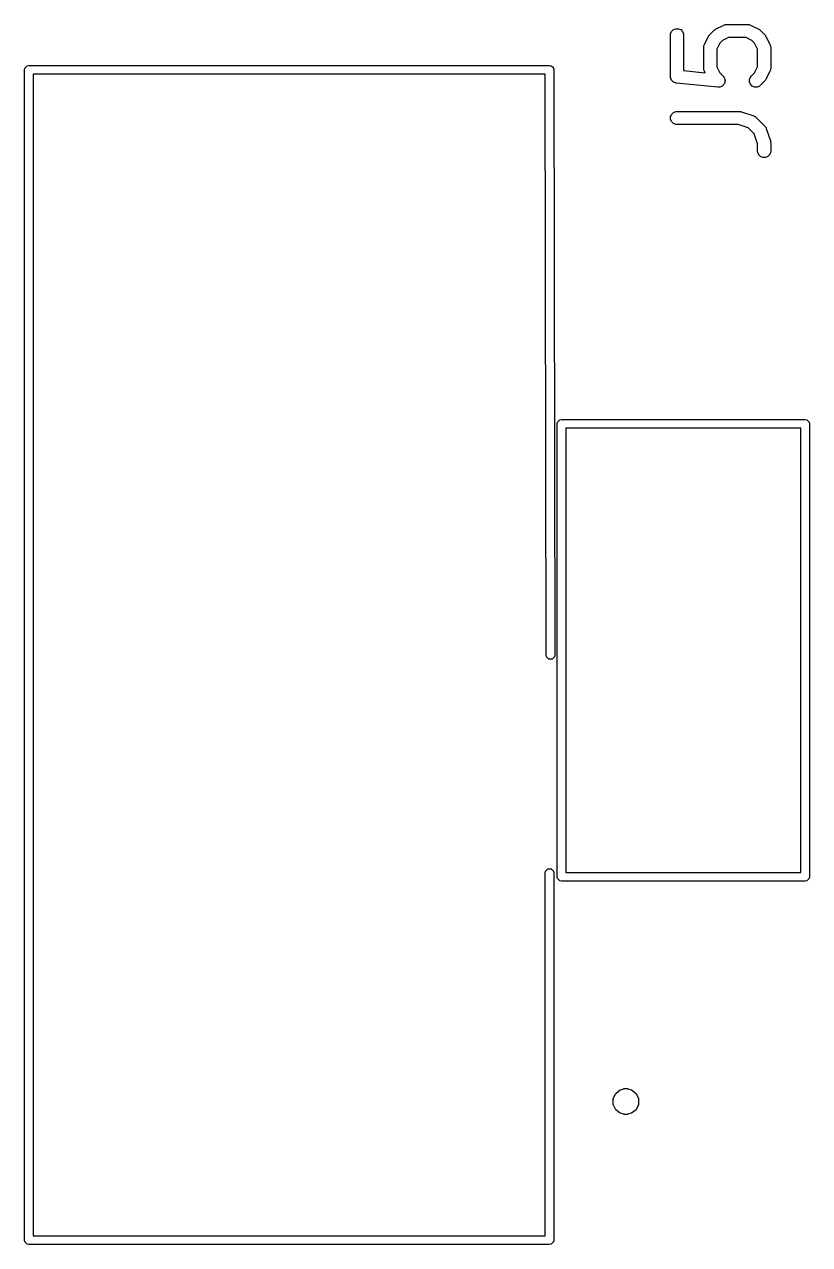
# Model space of a CAD drawing. Header units: inches. Extents: x 1.31 to 5.24, y -7.02 to -1.13.
# Drawn here: x 4.884 to 5.239, y -2.631 to -2.079 of the extents above; entities that cross this region are included whole.
import ezdxf

# ---------------------------------------------------------------- set-up
doc = ezdxf.new("R2010")
doc.units = ezdxf.units.IN
doc.header["$MEASUREMENT"] = 0
doc.layers.add('F.Silkscreen', color=41, linetype='CONTINUOUS', true_color=0xf2eda1)

msp = doc.modelspace()

# ---------------------------------------------------------------- linework, layer by layer
at = {"layer": 'F.Silkscreen', "linetype": 'CONTINUOUS'}
for p, q in [((5.19636, -2.08125), (5.20011, -2.07938)), ((5.20011, -2.07938), (5.20065, -2.07917)), ((5.20065, -2.07917), (5.20075, -2.07917)), ((5.20075, -2.07917), (5.20085, -2.07912)), ((5.20085, -2.07912), (5.20143, -2.07907)), ((5.20143, -2.07907), (5.2108, -2.07907)), ((5.2108, -2.07907), (5.21138, -2.07912)), ((5.21138, -2.07912), (5.21147, -2.07917)), ((5.21147, -2.07917), (5.21158, -2.07917)), ((5.21158, -2.07917), (5.21212, -2.07938)), ((5.21212, -2.07938), (5.21587, -2.08125)), ((5.17598, -2.0839), (5.17603, -2.08332)), ((5.17598, -2.10264), (5.17598, -2.0839)), ((5.17603, -2.08332), (5.17647, -2.08226)), ((5.17647, -2.08226), (5.17729, -2.08144)), ((5.17729, -2.08144), (5.17835, -2.081)), ((5.17835, -2.081), (5.17951, -2.081)), ((5.17951, -2.081), (5.18057, -2.08144)), ((5.18057, -2.08144), (5.18138, -2.08226)), ((5.18138, -2.08226), (5.18183, -2.08332)), ((5.18183, -2.08332), (5.18188, -2.0839)), ((5.18188, -2.0839), (5.18188, -2.09997)), ((5.19129, -2.0882), (5.19316, -2.08445)), ((5.19316, -2.08445), (5.19332, -2.0842)), ((5.19332, -2.0842), (5.19335, -2.08413)), ((5.19335, -2.08413), (5.19341, -2.08405)), ((5.19341, -2.08405), (5.19347, -2.08396)), ((5.19347, -2.08396), (5.19353, -2.08391)), ((5.19353, -2.08391), (5.19371, -2.08368)), ((5.19371, -2.08368), (5.19559, -2.08181)), ((5.19559, -2.08181), (5.19582, -2.08162)), ((5.19582, -2.08162), (5.19587, -2.08156)), ((5.19587, -2.08156), (5.19596, -2.08151)), ((5.19596, -2.08151), (5.19604, -2.08144)), ((5.19604, -2.08144), (5.19611, -2.08141)), ((5.19611, -2.08141), (5.19636, -2.08125)), ((5.20212, -2.08497), (5.19943, -2.08632)), ((5.2101, -2.08497), (5.20212, -2.08497)), ((5.2128, -2.08632), (5.2101, -2.08497)), ((5.21587, -2.08125), (5.21612, -2.08141)), ((5.21612, -2.08141), (5.21619, -2.08144)), ((5.21619, -2.08144), (5.21627, -2.08151)), ((5.21627, -2.08151), (5.21636, -2.08156)), ((5.21636, -2.08156), (5.21641, -2.08162)), ((5.21641, -2.08162), (5.21664, -2.08181)), ((5.21664, -2.08181), (5.21851, -2.08368)), ((5.21851, -2.08368), (5.2187, -2.08391)), ((5.2187, -2.08391), (5.21876, -2.08396)), ((5.21876, -2.08396), (5.21881, -2.08405)), ((5.21881, -2.08405), (5.21888, -2.08413)), ((5.21888, -2.08413), (5.21891, -2.0842)), ((5.21891, -2.0842), (5.21907, -2.08445)), ((5.21907, -2.08445), (5.22094, -2.0882)), ((5.19098, -2.08952), (5.19103, -2.08894)), ((5.19098, -2.09889), (5.19098, -2.08952)), ((5.19103, -2.08894), (5.19107, -2.08885)), ((5.19107, -2.08885), (5.19108, -2.08874)), ((5.19108, -2.08874), (5.19129, -2.0882)), ((5.19823, -2.08752), (5.19688, -2.09022)), ((5.19688, -2.09022), (5.19688, -2.0982)), ((5.19943, -2.08632), (5.19823, -2.08752)), ((5.214, -2.08752), (5.2128, -2.08632)), ((5.21535, -2.09022), (5.214, -2.08752)), ((5.21535, -2.0982), (5.21535, -2.09022)), ((5.22094, -2.0882), (5.22115, -2.08874)), ((5.22115, -2.08874), (5.22116, -2.08885)), ((5.22116, -2.08885), (5.2212, -2.08894)), ((5.2212, -2.08894), (5.22125, -2.08952)), ((5.22125, -2.08952), (5.22125, -2.09889)), ((4.88386, -2.09961), (4.88401, -2.09885)), ((4.88386, -2.62874), (4.88386, -2.09961)), ((4.88401, -2.09885), (4.88507, -2.09779)), ((4.88507, -2.09779), (4.88583, -2.09764)), ((4.88583, -2.09764), (5.12126, -2.09764)), ((5.11929, -2.10157), (4.8878, -2.10157)), ((4.8878, -2.10157), (4.8878, -2.62677)), ((5.11969, -2.36418), (5.11929, -2.10157)), ((5.12126, -2.09764), (5.12201, -2.09779)), ((5.12201, -2.09779), (5.12201, -2.09779)), ((5.12201, -2.09779), (5.12201, -2.09779)), ((5.12201, -2.09779), (5.12201, -2.09779)), ((5.12201, -2.09779), (5.12255, -2.09832)), ((5.12255, -2.09832), (5.12308, -2.09885)), ((5.12308, -2.09885), (5.12308, -2.09885)), ((5.12308, -2.09885), (5.12308, -2.09885)), ((5.12308, -2.09885), (5.12308, -2.09886)), ((5.12308, -2.09886), (5.12323, -2.0996)), ((5.12323, -2.0996), (5.12362, -2.36417)), ((5.18188, -2.09997), (5.19165, -2.10095)), ((5.19103, -2.09947), (5.19098, -2.09889)), ((5.19107, -2.09957), (5.19103, -2.09947)), ((5.19108, -2.09967), (5.19107, -2.09957)), ((5.19129, -2.10021), (5.19108, -2.09967)), ((5.19165, -2.10095), (5.19129, -2.10021)), ((5.19688, -2.0982), (5.19823, -2.10089)), ((5.19823, -2.10089), (5.19977, -2.10243)), ((5.21246, -2.10243), (5.214, -2.10089)), ((5.214, -2.10089), (5.21535, -2.0982)), ((5.22094, -2.10021), (5.21907, -2.10396)), ((5.22115, -2.09967), (5.22094, -2.10021)), ((5.22116, -2.09957), (5.22115, -2.09967)), ((5.2212, -2.09947), (5.22116, -2.09957)), ((5.22125, -2.09889), (5.2212, -2.09947)), ((5.176, -2.10286), (5.17598, -2.10264)), ((5.17599, -2.10293), (5.176, -2.10286)), ((5.17601, -2.103), (5.17599, -2.10293)), ((5.17603, -2.10322), (5.17601, -2.103)), ((5.1762, -2.10362), (5.17603, -2.10322)), ((5.17632, -2.10403), (5.1762, -2.10362)), ((5.17642, -2.10415), (5.17632, -2.10403)), ((5.17647, -2.10428), (5.17642, -2.10415)), ((5.17678, -2.10459), (5.17647, -2.10428)), ((5.17705, -2.10492), (5.17678, -2.10459)), ((5.17718, -2.10499), (5.17705, -2.10492)), ((5.17729, -2.1051), (5.17718, -2.10499)), ((5.17769, -2.10526), (5.17729, -2.1051)), ((5.17807, -2.10547), (5.17769, -2.10526)), ((5.17829, -2.10551), (5.17807, -2.10547)), ((5.17835, -2.10554), (5.17829, -2.10551)), ((5.17843, -2.10554), (5.17835, -2.10554)), ((5.17864, -2.10558), (5.17843, -2.10554)), ((5.19738, -2.10746), (5.17864, -2.10558)), ((5.19865, -2.10725), (5.19825, -2.10741)), ((5.19907, -2.10712), (5.19865, -2.10725)), ((5.19918, -2.10703), (5.19907, -2.10712)), ((5.19932, -2.10697), (5.19918, -2.10703)), ((5.19962, -2.10667), (5.19932, -2.10697)), ((5.19996, -2.10639), (5.19962, -2.10667)), ((5.19977, -2.10243), (5.20013, -2.10288)), ((5.20003, -2.10626), (5.19996, -2.10639)), ((5.20013, -2.10616), (5.20003, -2.10626)), ((5.20013, -2.10288), (5.20019, -2.10302)), ((5.2003, -2.10576), (5.20013, -2.10616)), ((5.20019, -2.10302), (5.20028, -2.10313)), ((5.20028, -2.10313), (5.20041, -2.10354)), ((5.2005, -2.10538), (5.2003, -2.10576)), ((5.20041, -2.10354), (5.20057, -2.10394)), ((5.20052, -2.10523), (5.2005, -2.10538)), ((5.20057, -2.10509), (5.20052, -2.10523)), ((5.20057, -2.10394), (5.20057, -2.10409)), ((5.20057, -2.10409), (5.20062, -2.10423)), ((5.20062, -2.10423), (5.20057, -2.10466)), ((5.20057, -2.10466), (5.20057, -2.10509)), ((5.21165, -2.10394), (5.2121, -2.10288)), ((5.21165, -2.10509), (5.21165, -2.10394)), ((5.2121, -2.10616), (5.21165, -2.10509)), ((5.2121, -2.10288), (5.21246, -2.10243)), ((5.21291, -2.10697), (5.2121, -2.10616)), ((5.21397, -2.10741), (5.21291, -2.10697)), ((5.21619, -2.10697), (5.21513, -2.10741)), ((5.21664, -2.10661), (5.21619, -2.10697)), ((5.21851, -2.10473), (5.21664, -2.10661)), ((5.2187, -2.1045), (5.21851, -2.10473)), ((5.21876, -2.10445), (5.2187, -2.1045)), ((5.21881, -2.10436), (5.21876, -2.10445)), ((5.21888, -2.10428), (5.21881, -2.10436)), ((5.21891, -2.10421), (5.21888, -2.10428)), ((5.21907, -2.10396), (5.21891, -2.10421)), ((5.19796, -2.10746), (5.19738, -2.10746)), ((5.1981, -2.10741), (5.19796, -2.10746)), ((5.19825, -2.10741), (5.1981, -2.10741)), ((5.21513, -2.10741), (5.21397, -2.10741)), ((5.17603, -2.12081), (5.17647, -2.11975)), ((5.17603, -2.12197), (5.17603, -2.12081)), ((5.17647, -2.12303), (5.17603, -2.12197)), ((5.17647, -2.11975), (5.17729, -2.11894)), ((5.17729, -2.12385), (5.17647, -2.12303)), ((5.17729, -2.11894), (5.17835, -2.1185)), ((5.17835, -2.1185), (5.17893, -2.11844)), ((5.17893, -2.11844), (5.20705, -2.11844)), ((5.20705, -2.11844), (5.20734, -2.11847)), ((5.20734, -2.11847), (5.20742, -2.11846)), ((5.20742, -2.11846), (5.20752, -2.11848)), ((5.20752, -2.11848), (5.20763, -2.1185)), ((5.20763, -2.1185), (5.2077, -2.11852)), ((5.2077, -2.11852), (5.20799, -2.11859)), ((5.20799, -2.11859), (5.21361, -2.12046)), ((5.21361, -2.12046), (5.21414, -2.1207)), ((5.21414, -2.1207), (5.21422, -2.12077)), ((5.21422, -2.12077), (5.21432, -2.12081)), ((5.21432, -2.12081), (5.21476, -2.12118)), ((5.21476, -2.12118), (5.21851, -2.12493)), ((5.17835, -2.12429), (5.17729, -2.12385)), ((5.17893, -2.12434), (5.17835, -2.12429)), ((5.20657, -2.12434), (5.17893, -2.12434)), ((5.21108, -2.12585), (5.20657, -2.12434)), ((5.21384, -2.12861), (5.21108, -2.12585)), ((5.21535, -2.13312), (5.21384, -2.12861)), ((5.21851, -2.12493), (5.21888, -2.12537)), ((5.21888, -2.12537), (5.21892, -2.12547)), ((5.21892, -2.12547), (5.21899, -2.12555)), ((5.21899, -2.12555), (5.21923, -2.12608)), ((5.21923, -2.12608), (5.2211, -2.13171)), ((5.21535, -2.13639), (5.21535, -2.13312)), ((5.2211, -2.13171), (5.22117, -2.13199)), ((5.22117, -2.13199), (5.2212, -2.13206)), ((5.2212, -2.13206), (5.22121, -2.13217)), ((5.22121, -2.13217), (5.22123, -2.13227)), ((5.22123, -2.13227), (5.22122, -2.13235)), ((5.22122, -2.13235), (5.22125, -2.13264)), ((5.22125, -2.13264), (5.22125, -2.13639)), ((5.2154, -2.13697), (5.21535, -2.13639)), ((5.21584, -2.13803), (5.2154, -2.13697)), ((5.21666, -2.13884), (5.21584, -2.13803)), ((5.21772, -2.13929), (5.21666, -2.13884)), ((5.21888, -2.13929), (5.21772, -2.13929)), ((5.21994, -2.13884), (5.21888, -2.13929)), ((5.22076, -2.13803), (5.21994, -2.13884)), ((5.2212, -2.13697), (5.22076, -2.13803)), ((5.22125, -2.13639), (5.2212, -2.13697)), ((5.12467, -2.25966), (5.12482, -2.25891)), ((5.12467, -2.46439), (5.12467, -2.25966)), ((5.12482, -2.25891), (5.12588, -2.25784)), ((5.12588, -2.25784), (5.12664, -2.25769)), ((5.12664, -2.25769), (5.23687, -2.25769)), ((5.12861, -2.26163), (5.12861, -2.46242)), ((5.23491, -2.26163), (5.12861, -2.26163)), ((5.23491, -2.46242), (5.23491, -2.26163)), ((5.23687, -2.25769), (5.23763, -2.25784)), ((5.23763, -2.25784), (5.23869, -2.25891)), ((5.23869, -2.25891), (5.23884, -2.25966)), ((5.23884, -2.25966), (5.23884, -2.46439)), ((5.11984, -2.36493), (5.11969, -2.36418)), ((5.1209, -2.36599), (5.11984, -2.36493)), ((5.12241, -2.36599), (5.1209, -2.36599)), ((5.12347, -2.36492), (5.12241, -2.36599)), ((5.12362, -2.36417), (5.12347, -2.36492)), ((5.11929, -2.4626), (5.11944, -2.46185)), ((5.11929, -2.62677), (5.11929, -2.4626)), ((5.11944, -2.46185), (5.12051, -2.46078)), ((5.12051, -2.46078), (5.12201, -2.46078)), ((5.12201, -2.46078), (5.12308, -2.46185)), ((5.12308, -2.46185), (5.12323, -2.4626)), ((5.12323, -2.4626), (5.12323, -2.62874)), ((5.12482, -2.46514), (5.12467, -2.46439)), ((5.12588, -2.4662), (5.12482, -2.46514)), ((5.12861, -2.46242), (5.23491, -2.46242)), ((5.23869, -2.46514), (5.23763, -2.4662)), ((5.23884, -2.46439), (5.23869, -2.46514)), ((5.12664, -2.46635), (5.12588, -2.4662)), ((5.23687, -2.46635), (5.12664, -2.46635)), ((5.23763, -2.4662), (5.23687, -2.46635)), ((5.15003, -2.56471), (5.15117, -2.56234)), ((5.15003, -2.56734), (5.15003, -2.56471)), ((5.15117, -2.56234), (5.15323, -2.5607)), ((5.15323, -2.5607), (5.15448, -2.56042)), ((5.15448, -2.56042), (5.15502, -2.56019)), ((5.15502, -2.56019), (5.15579, -2.56012)), ((5.15579, -2.56012), (5.15656, -2.56019)), ((5.15656, -2.56019), (5.15709, -2.56042)), ((5.15709, -2.56042), (5.15835, -2.5607)), ((5.15835, -2.5607), (5.1604, -2.56234)), ((5.1604, -2.56234), (5.16154, -2.56471)), ((5.16154, -2.56471), (5.16154, -2.56734)), ((5.15117, -2.56971), (5.15003, -2.56734)), ((5.15323, -2.57134), (5.15117, -2.56971)), ((5.1604, -2.56971), (5.15835, -2.57134)), ((5.16154, -2.56734), (5.1604, -2.56971)), ((5.15448, -2.57163), (5.15323, -2.57134)), ((5.15502, -2.57185), (5.15448, -2.57163)), ((5.15579, -2.57193), (5.15502, -2.57185)), ((5.15656, -2.57185), (5.15579, -2.57193)), ((5.15709, -2.57163), (5.15656, -2.57185)), ((5.15835, -2.57134), (5.15709, -2.57163)), ((4.88401, -2.62949), (4.88386, -2.62874)), ((4.88507, -2.63056), (4.88401, -2.62949)), ((4.88583, -2.63071), (4.88507, -2.63056)), ((5.12126, -2.63071), (4.88583, -2.63071)), ((4.8878, -2.62677), (5.11929, -2.62677)), ((5.12201, -2.63056), (5.12126, -2.63071)), ((5.12308, -2.62949), (5.12201, -2.63056)), ((5.12323, -2.62874), (5.12308, -2.62949))]:
    msp.add_line(p, q, dxfattribs=at)

doc.saveas('drawing.dxf')
